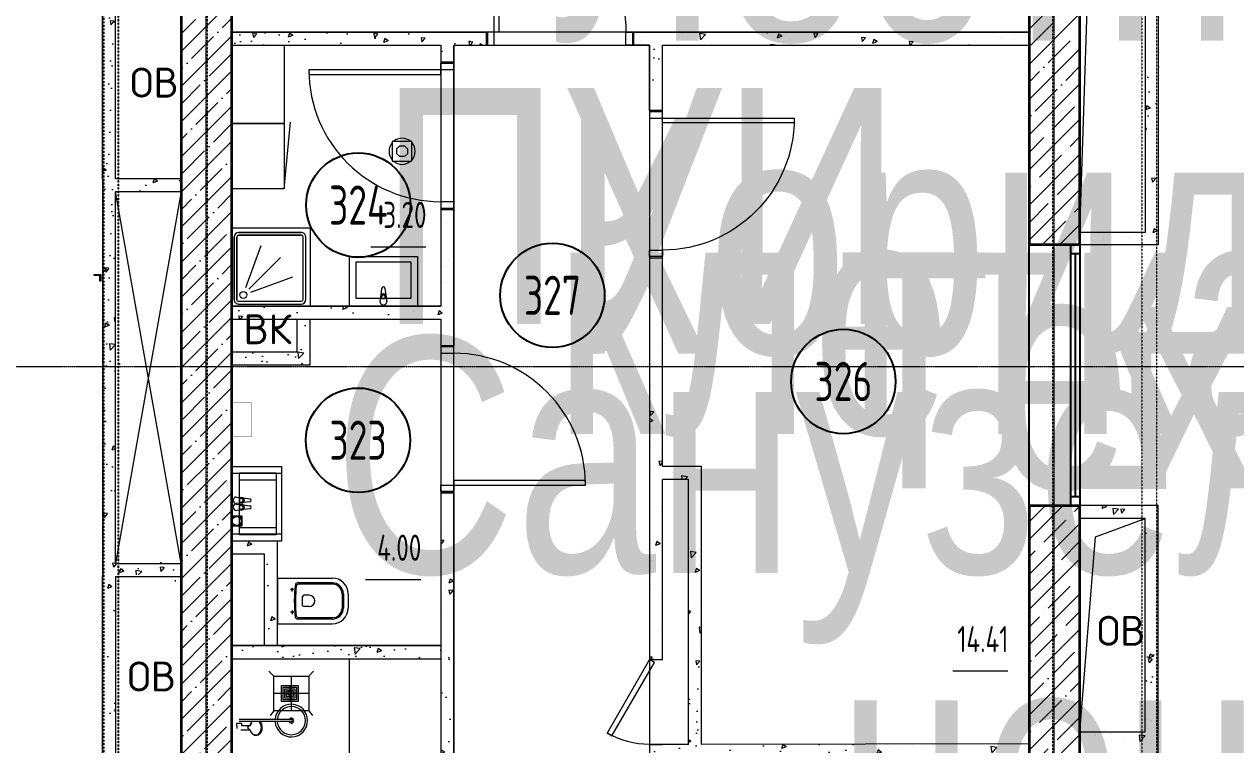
# Model space of a CAD drawing. Header units: millimetres. Extents: x 0 to 168960, y -92093 to 443706.
# Drawn here: x 34549 to 43835, y 343356 to 348876 of the extents above; entities that cross this region are included whole.
import ezdxf
from ezdxf.enums import TextEntityAlignment as Align

# ---------------------------------------------------------------- set-up
doc = ezdxf.new("R2018")
doc.units = ezdxf.units.MM
for name, pattern in [('HIDDEN', [0.375, 0.25, -0.125]), ('короткая штриховая', [282.222222, 141.111111, -141.111111]), ('осевая', [50.8, 31.75, -6.35, 6.35, -6.35])]:
    doc.linetypes.add(name, pattern=pattern)
for name, color, linetype, lineweight in [('_0', 7, 'Continuous', 15), ('АР_Двери', 250, 'Continuous', 9), ('АР_Названия помещений', 124, 'Continuous', 5), ('АР_Номер помещения', 1, 'Continuous', 25), ('АР_Помещения_площадь', 19, 'Continuous', 9), ('Балки.1', 7, 'Continuous', 9), ('Основная ГКЛ', 250, 'Continuous', 9), ('Сантехнические приборы', 7, 'Continuous', 9)]:
    doc.layers.add(name, color=color, linetype=linetype, lineweight=lineweight)
for name, color, linetype in [('АР_Сущ.Несущая стена', 7, 'Continuous'), ('ТХ_дозаторы', 7, 'Continuous'), ('ТХ_обор_бытовое', 14, 'Continuous')]:
    doc.layers.add(name, color=color, linetype=linetype)
doc.styles.add('ISOCPEUR', font='isocpeur.ttf', dxfattribs={"height": 175})
doc.styles.add('PDF ISOCPEUR', font='isocpeur.ttf')
doc.styles.get("Standard").update_dxf_attribs({"font": 'arial.ttf'})
pattern_1 = [(45, (0, 65599.53), (-134.70384, 134.70384), []), (45, (134.7, 65599.53), (-134.70384, 134.70384), [238.125, -47.625, 0, -47.625])]
pattern_2 = [(230, (0, 131004.08), (-364.36934, 31.87817), [38.1, -419.1]), (175, (0, 131004.08), (70.48684, -382.1137), [30.48, -335.28117]), (280.45144, (-30.36, 131006.74), (-293.8825, -350.2355), [32.38, -356.1805]), (226.1842, (-1e-14, 130902.5), (-542.1581, 84.0847), [57.15, -628.65]), (276.63556, (-45.2, 130909.5), (-474.8083, -494.8522), [48.57, -534.2712]), (171.18415, (-1e-14, 130902.5), (-474.8083, -494.8522), [45.72, -502.9195]), (201, (-50.8, 130927.88), (-303.2288, 204.5304), [38.1, -419.1]), (146, (-50.8, 130927.88), (-123.60406, -368.37593), [30.48, -335.28]), (251.45144, (-76.07, 130944.92), (-426.83284, -163.84554), [32.38, -356.1799]), (217.5, (0, 131004.08), (-6.17721, -169.11008), [0, -331.216, 0, -340.36, 0, -336.55]), (187.5, (0, 131004.08), (-133.63933, -200.36115), [0, -194.056, 0, -323.596, 0, -128.27]), (147.5, (113.28, 131004.08), (-271.18119, 11.45749), [0, -127, 0, -396.24, 0, -525.78]), (137.5, (164.08, 131004.08), (-296.25836, -50.85298), [0, -165.1, 0, -263.144, 0, -373.38])]
pattern_3 = [(230, (-108312.07, 363338.7), (-364.36934, 31.8782), [38.1, -419.1]), (175, (-108312.07, 363338.7), (70.4868, -382.1137), [30.48, -335.2812]), (280.45144, (-108342.43, 363341.36), (-293.8825, -350.2355), [32.38, -356.1805]), (226.1842, (-108312.07, 363237.1), (-542.1581, 84.0847), [57.15, -628.65]), (276.63556, (-108357.25, 363244.1), (-474.8083, -494.8522), [48.57, -534.2712]), (171.18415, (-108312.07, 363237.1), (-474.8083, -494.8522), [45.72, -502.9195]), (201, (-108362.87, 363262.5), (-303.2288, 204.5304), [38.1, -419.1]), (146, (-108362.87, 363262.5), (-123.6041, -368.3759), [30.48, -335.28]), (251.45144, (-108388.14, 363279.55), (-426.8328, -163.8455), [32.38, -356.1799]), (217.5, (-108312.07, 363338.7), (-6.17721, -169.11008), [0, -331.216, 0, -340.36, 0, -336.55]), (187.5, (-108312.07, 363338.7), (-133.63933, -200.36115), [0, -194.056, 0, -323.596, 0, -128.27]), (147.5, (-108198.78, 363338.7), (-271.18119, 11.45749), [0, -127, 0, -396.24, 0, -525.78]), (137.5, (-108147.98, 363338.7), (-296.25836, -50.853), [0, -165.1, 0, -263.144, 0, -373.38])]

# ---------------------------------------------------------------- blocks, each defined once
blk = doc.blocks.new('3 ЭТАЖ')
at = {"layer": 'АР_Сущ.Несущая стена', "lineweight": 13, "ltscale": 10000}
h = blk.add_hatch(dxfattribs=at)
h.set_pattern_fill('ANSI35', color=8, scale=30)
h.paths.add_polyline_path([(150758.3, -16150.7), (150953.3, -16150.7), (150953.3, -11350.7), (152147.2, -11350.9), (152147.2, -10790.6), (150758.3, -10790.7)])
h.paths.add_polyline_path([(150563.3, -16150.7), (150758.3, -16150.7), (150758.3, -10790.7), (150061.5, -10790.7), (150061.5, -11350.7), (150480.1, -11350.7), (150563.3, -11350.7)])
h = blk.add_hatch(dxfattribs=at)
h.set_pattern_fill('ANSI35', color=8, scale=30)
h.set_pattern_definition(pattern_1)
h.paths.add_polyline_path([(144258.3, -22980.3), (142861.5, -22980.3), (142861.5, -23345.7), (143903.3, -23345.7), (143903.3, -23836.6), (143973.3, -23836.6), (144258.3, -23836.6)])
h.paths.add_polyline_path([(144258.3, -14350), (144063.3, -14350), (144063.3, -22785.7), (142861.5, -22785.7), (142861.5, -22980.3), (144258.3, -22980.3)])
h.paths.add_polyline_path([(144453.3, -22980.3), (144258.3, -22980.3), (144258.3, -23836.6), (144453.3, -23836.6)])
h.paths.add_polyline_path([(144453.3, -14350), (144258.3, -14350), (144258.3, -22980.3), (144453.3, -22980.3)])
h = blk.add_hatch(dxfattribs=at)
h.set_pattern_fill('ANSI35', color=8, scale=30)
h.set_pattern_definition(pattern_1)
h.paths.add_polyline_path([(150563.3, -23836.6), (150758.3, -23836.6), (150758.3, -22980.3), (150563.3, -22980.3)])
h.paths.add_polyline_path([(150758.3, -22980.3), (150758.3, -23836.6), (151113.3, -23836.6), (151113.3, -23345.7), (152147.2, -23345.7), (152147.2, -23275.7), (152147.2, -22980.3)])
h.paths.add_polyline_path([(152147.2, -22980.3), (152147.2, -22785.7), (150953.3, -22785.7), (150953.3, -18151.5), (150758.3, -18151.5), (150758.3, -22980.3)])
h.paths.add_polyline_path([(150758.3, -18151.5), (150563.3, -18151.5), (150563.3, -22980.3), (150758.3, -22980.3)])
at = {"layer": 'АР_Сущ.Несущая стена', "color": 8, "linetype": 'Continuous', "lineweight": 35}
for p, q in [((144063.3, -14350.7), (144063.3, -22785.7)), ((144453.3, -23836.6), (144453.3, -14350.7))]:
    blk.add_line(p, q, dxfattribs=at)
at = {"layer": 'АР_Сущ.Несущая стена', "color": 8, "linetype": 'Continuous', "lineweight": 35, "flags": 128}
for points in [[(150563.3, -12946.7), (150563.3, -16150.7), (150953.3, -16150.7), (150953.3, -11350.7), (152147.2, -11350.9), (152147.2, -10790.6), (150061.5, -10790.7), (150061.5, -11350.7), (150563.3, -11350.7)], [(152147.2, -22785.7), (150953.3, -22785.7), (150953.3, -18151.5), (150563.3, -18151.5), (150563.3, -23836.6), (151113.3, -23836.6), (151113.3, -23345.7), (152147.2, -23345.7), (152147.2, -22785.7)]]:
    blk.add_lwpolyline(points, dxfattribs=at)
at = {"layer": 'АР_Сущ.Несущая стена', "color": 8, "linetype": 'короткая штриховая', "ltscale": 0.01}
blk.add_lwpolyline([(143526.5, -11168.2), (143469, -11168.2), (143469, -22968.2), (143584, -22968.2), (143584, -11168.2), (143469, -11168.2)], dxfattribs=at)
at = {"layer": 'АР_Сущ.Несущая стена', "color": 8, "ltscale": 0.1}
for points in [[(150563.3, -18151.5), (150563.3, -16150.7), (150953.3, -16150.7), (150953.3, -18151.5)], [(150883.3, -18151.5), (150883.3, -16150.7), (150953.3, -16150.7), (150953.3, -18151.5)], [(150883.3, -16220.7), (150883.3, -16150.7), (150953.3, -16150.7), (150953.3, -16220.7)], [(150883.3, -18151.5), (150883.3, -18081.5), (150953.3, -18081.5), (150953.3, -18151.5)]]:
    blk.add_lwpolyline(points, close=True, dxfattribs=at)
blk.add_lwpolyline([(150918.3, -18081.5), (150918.3, -16220.7)], dxfattribs=at)
at = {"layer": 'Балки.1', "color": 8, "linetype": 'короткая штриховая', "ltscale": 0.01}
for points in [[(144266.5, -22968.2), (144266.5, -11168.2)], [(153724.9, -22968.2), (150744.9, -22968.2), (150744.9, -11168.2), (153724.9, -11168.2)], [(151484.9, -11168.2), (151427.4, -11168.2), (151427.4, -22968.2), (151542.4, -22968.2), (151542.4, -11168.2), (151427.4, -11168.2)]]:
    blk.add_lwpolyline(points, dxfattribs=at)
blk = doc.blocks.new('*U441')
at = {"layer": 'АР_Двери', "color": 8}
for points in [[(50, 0), (0, 0), (0, 100), (50, 100)], [(1060, 0), (1110, 0), (1110, 100), (1060, 100)], [(50, -1010), (85, -1010), (85, 0), (50, 0)]]:
    blk.add_lwpolyline(points, close=True, dxfattribs=at)
blk.add_arc((50, 0), 1010, 270, 0, dxfattribs=at)
at = {"layer": 'Основная ГКЛ', "color": 8, "linetype": 'HIDDEN', "ltscale": 5}
for p, q in [((-10, 0), (-10, 100)), ((1120, 100), (1120, 0))]:
    blk.add_line(p, q, dxfattribs=at)
blk = doc.blocks.new('*U442')
at = {"layer": 'АР_Двери', "color": 8}
for points in [[(50, 0), (0, 0), (0, 100), (50, 100)], [(1060, 0), (1110, 0), (1110, 100), (1060, 100)], [(50, -1010), (85, -1010), (85, 0), (50, 0)]]:
    blk.add_lwpolyline(points, close=True, dxfattribs=at)
blk.add_arc((50, 0), 1010, 270, 0, dxfattribs=at)
at = {"layer": 'Основная ГКЛ', "color": 8, "linetype": 'HIDDEN', "ltscale": 5}
for p, q in [((-10, 0), (-10, 100)), ((1120, 100), (1120, 0))]:
    blk.add_line(p, q, dxfattribs=at)
blk = doc.blocks.new('*U443')
at = {"layer": 'АР_Двери', "color": 8}
for points in [[(50, 0), (0, 0), (0, 100), (50, 100)], [(1059.9, 0), (1109.9, 0), (1109.9, 100), (1059.9, 100)], [(50, -1009.9), (85, -1009.9), (85, 0), (50, 0)]]:
    blk.add_lwpolyline(points, close=True, dxfattribs=at)
blk.add_arc((50, 0), 1009.9, 270, 0, dxfattribs=at)
at = {"layer": 'Основная ГКЛ', "color": 8, "linetype": 'HIDDEN', "ltscale": 5}
for p, q in [((-10, 0), (-10, 100)), ((1119.9, 100), (1119.9, 0))]:
    blk.add_line(p, q, dxfattribs=at)
blk = doc.blocks.new('Из_буфера27431')
at = {"color": 8, "linetype": 'Continuous', "lineweight": 5}
for p, q in [((-138.5, 11.1), (-85.6, 17.7)), ((-138.5, 11.1), (-85.6, 17.7)), ((-76.1, 21), (-34.1, 25)), ((-76.1, 21), (-34.1, 25)), ((-59, 13.6), (-73.9, 13.6)), ((-59, 13.6), (-73.9, 13.6)), ((-59, -13.6), (-59, 13.6)), ((-59, -13.6), (-59, 13.6)), ((-85.6, -17.7), (-138.5, -11.1)), ((-85.6, -17.7), (-138.5, -11.1)), ((-34.1, -25), (-76.1, -21)), ((-34.1, -25), (-76.1, -21)), ((-73.9, -13.6), (-59, -13.6)), ((-73.9, -13.6), (-59, -13.6))]:
    blk.add_line(p, q, dxfattribs=at)
for points in [[(0, -260), (-380, -260), (-380, 260), (0, 260)], [(-59, -210), (-339.1, -210), (-339.1, 210), (-59, 210)], [(-59, -210), (-339.1, -210), (-339.1, 210), (-59, 210)]]:
    blk.add_lwpolyline(points, close=True, dxfattribs=at)
for centre, radius, start, end in [((-137.1, 0), 11.2, 97.13892, 262.86108), ((-137.1, 0), 11.2, 97.13892, 262.86108), ((-74.2, 0), 21.1, 122.77103, 237.22897), ((-74.2, 0), 21.1, 122.77103, 237.22897), ((-73.9, 0), 13.6, 90, 270), ((-73.9, 0), 13.6, 90, 270), ((-74.2, 0), 21.1, 95.16961, 122.77103), ((-74.2, 0), 21.1, 95.16961, 122.77103), ((-34.1, 0), 25, 270, 90), ((-34.1, 0), 25, 270, 90), ((-74.2, 0), 21.1, 237.22897, 264.83039), ((-74.2, 0), 21.1, 237.22897, 264.83039)]:
    blk.add_arc(centre, radius, start, end, dxfattribs=at)
blk = doc.blocks.new('A$C6C2A5056')
at = {"color": 8}
for p, q in [((531.4, 682.9), (51.4, 682.9)), ((51.4, 682.9), (531.4, 682.9)), ((531.4, 662.3), (51.4, 662.3)), ((51.4, 662.3), (531.4, 662.3)), ((17.1, 648.6), (17.1, 168.6)), ((37.7, 648.6), (37.7, 168.6)), ((130.1, 569.9), (372.5, 327.5)), ((144.2, 592.2), (466.4, 475)), ((545.1, 168.6), (545.1, 648.6)), ((545.1, 648.6), (545.1, 168.6)), ((565.7, 168.6), (565.7, 648.6)), ((565.7, 648.6), (565.7, 168.6)), ((107.8, 555.8), (225, 233.6)), ((51.4, 154.9), (531.4, 154.9)), ((51.4, 134.3), (531.4, 134.3))]:
    blk.add_line(p, q, dxfattribs=at)
blk.add_lwpolyline([(0, 700), (600, 700), (600, 100), (0, 100), (0, 700)], dxfattribs=at)
blk.add_circle((86.9, 613.1), 26.7, dxfattribs=at)
for centre, radius, start, end in [((51.4, 648.6), 34.3, 90, 180), ((51.4, 648.6), 13.7, 90, 180), ((531.4, 648.6), 34.3, 0, 90), ((531.4, 648.6), 13.7, 0, 90), ((51.4, 168.6), 34.3, 180, 270), ((51.4, 168.6), 13.7, 180, 270), ((531.4, 168.6), 13.7, 270, 0), ((531.4, 168.6), 34.3, 270, 0)]:
    blk.add_arc(centre, radius, start, end, dxfattribs=at)
blk = doc.blocks.new('СНП_Трап с  вертикальным выпуском_ с горизонтальным выпуском_HL - DN50-V261-Этаж 01_Пищеблок')
at = {"layer": 'Сантехнические приборы', "color": 8}
for p, q in [((-75, 75), (-75, -75)), ((75, 75), (-75, 75)), ((75, -75), (75, 75)), ((-75, -75), (75, -75))]:
    blk.add_line(p, q, dxfattribs=at)
blk.add_lwpolyline([(-41, 18.4), (-18.4, 41), (18.4, 41), (41, 18.4), (41, -18.4), (18.4, -41), (-18.4, -41), (-41, -18.4), (-41, 18.4)], dxfattribs=at)
for start, end in [(90, 130), (50, 90), (139.60522, 220.39478), (319.60522, 40.39478), (230, 270), (270, 310)]:
    blk.add_arc((0, 0), 100, start, end, dxfattribs=at)
blk = doc.blocks.new('*U368')
at = {"color": 8}
for p, q in [((-650, 0), (-650, 100)), ((0, 0), (0, 100))]:
    blk.add_line(p, q, dxfattribs=at)
blk.add_lwpolyline([(0, 0), (-562.9, -325), (-584.8, -287.1), (-21.9, 37.9)], close=True, dxfattribs=at)
blk.add_arc((0, 0), 650, 180, 210, dxfattribs=at)
blk = doc.blocks.new('*U355')
at = {"color": 8, "style": 'ISOCPEUR', "width": 0.7, "flags": 1}
blk.add_attdef('КАТЕГОРИЯ', (-499.2, -2092.2), '', height=250, dxfattribs=at)
at = {"layer": 'АР_Номер помещения', "color": 8, "style": 'ISOCPEUR', "width": 0.7}
blk.add_attdef('НОМЕР_ПОМЕЩЕНИЯ', text='', height=300, dxfattribs=at).set_placement((-21560.5, 1965.3), align=Align.MIDDLE_CENTER)
at = {"layer": 'АР_Помещения_площадь', "color": 8, "lineweight": 30, "width": 0.7, "flags": 104}
blk.add_attdef('ИМЯ_ПОМЕЩЕНИЯ', text='', height=100, dxfattribs=at).set_placement((157.6, 1217.1), align=Align.MIDDLE_CENTER)
at = {"layer": 'АР_Помещения_площадь', "color": 8, "style": 'ISOCPEUR', "width": 0.7}
blk.add_attdef('ПЛОЩАДЬ_ПОМЕЩЕНИЯ', text='', height=200, dxfattribs=at).set_placement((-17725.6, 541.8), align=Align.MIDDLE_RIGHT)
blk = doc.blocks.new('*U351')
at = {"layer": 'АР_Номер помещения', "color": 8}
blk.add_circle((-21168.3, 2109.4), 400, dxfattribs=at)
at = {"layer": 'АР_Помещения_площадь', "color": 8}
blk.add_line((-20650.5, 1788.1), (-21072.8, 1788.1), dxfattribs=at)
at = {"color": 8, "style": 'ISOCPEUR', "width": 0.7, "flags": 1}
blk.add_attdef('КАТЕГОРИЯ', (-499.2, -2092.2), '', height=250, dxfattribs=at)
at = {"layer": 'АР_Номер помещения', "color": 8, "style": 'ISOCPEUR', "width": 0.7}
blk.add_attdef('НОМЕР_ПОМЕЩЕНИЯ', text='', height=300, dxfattribs=at).set_placement((-21168.3, 2109.4), align=Align.MIDDLE_CENTER)
at = {"layer": 'АР_Помещения_площадь', "color": 8, "style": 'ISOCPEUR', "width": 0.7}
blk.add_attdef('ПЛОЩАДЬ_ПОМЕЩЕНИЯ', text='', height=200, dxfattribs=at).set_placement((-20645.6, 2034.6), align=Align.MIDDLE_RIGHT)
at = {"layer": 'АР_Помещения_площадь', "color": 8, "lineweight": 30, "width": 0.7, "flags": 104}
blk.add_attdef('ИМЯ_ПОМЕЩЕНИЯ', text='', height=100, dxfattribs=at).set_placement((157.6, 1217.1), align=Align.MIDDLE_CENTER)
blk = doc.blocks.new('*U352')
at = {"layer": 'АР_Номер помещения', "color": 8}
blk.add_circle((-21170.5, 2028.1), 400, dxfattribs=at)
at = {"layer": 'АР_Помещения_площадь', "color": 8}
blk.add_line((-20690.5, 958.1), (-21112.8, 958.1), dxfattribs=at)
at = {"color": 8, "style": 'ISOCPEUR', "width": 0.7, "flags": 1}
blk.add_attdef('КАТЕГОРИЯ', (-499.2, -2092.2), '', height=250, dxfattribs=at)
at = {"layer": 'АР_Номер помещения', "color": 8, "style": 'ISOCPEUR', "width": 0.7}
blk.add_attdef('НОМЕР_ПОМЕЩЕНИЯ', text='', height=300, dxfattribs=at).set_placement((-21170.5, 2028.1), align=Align.MIDDLE_CENTER)
at = {"layer": 'АР_Помещения_площадь', "color": 8, "style": 'ISOCPEUR', "width": 0.7}
blk.add_attdef('ПЛОЩАДЬ_ПОМЕЩЕНИЯ', text='', height=200, dxfattribs=at).set_placement((-20685.6, 1204.6), align=Align.MIDDLE_RIGHT)
at = {"layer": 'АР_Помещения_площадь', "color": 8, "lineweight": 30, "width": 0.7, "flags": 104}
blk.add_attdef('ИМЯ_ПОМЕЩЕНИЯ', text='', height=100, dxfattribs=at).set_placement((157.6, 1217.1), align=Align.MIDDLE_CENTER)
blk = doc.blocks.new('*U357')
at = {"layer": 'АР_Номер помещения', "color": 8}
blk.add_circle((-21380.5, 1418.1), 400, dxfattribs=at)
at = {"layer": 'АР_Помещения_площадь', "color": 8}
blk.add_line((-20720.5, -4871.9), (-21142.8, -4871.9), dxfattribs=at)
at = {"color": 8, "style": 'ISOCPEUR', "width": 0.7, "flags": 1}
blk.add_attdef('КАТЕГОРИЯ', (-499.2, -2092.2), '', height=250, dxfattribs=at)
at = {"layer": 'АР_Номер помещения', "color": 8, "style": 'ISOCPEUR', "width": 0.7}
blk.add_attdef('НОМЕР_ПОМЕЩЕНИЯ', text='', height=300, dxfattribs=at).set_placement((-21380.5, 1418.1), align=Align.MIDDLE_CENTER)
at = {"layer": 'АР_Помещения_площадь', "color": 8, "lineweight": 30, "width": 0.7, "flags": 104}
blk.add_attdef('ИМЯ_ПОМЕЩЕНИЯ', text='', height=100, dxfattribs=at).set_placement((157.6, 1217.1), align=Align.MIDDLE_CENTER)
at = {"layer": 'АР_Помещения_площадь', "color": 8, "style": 'ISOCPEUR', "width": 0.7}
blk.add_attdef('ПЛОЩАДЬ_ПОМЕЩЕНИЯ', text='', height=200, dxfattribs=at).set_placement((-20715.6, -4625.4), align=Align.MIDDLE_RIGHT)
blk = doc.blocks.new('*U347')
at = {"layer": 'АР_Номер помещения', "color": 8}
blk.add_circle((-20750.5, 318.1), 400, dxfattribs=at)
at = {"layer": 'АР_Помещения_площадь', "color": 8}
blk.add_line((-19490.5, -1901.9), (-19912.8, -1901.9), dxfattribs=at)
at = {"color": 8, "style": 'ISOCPEUR', "width": 0.7, "flags": 1}
blk.add_attdef('КАТЕГОРИЯ', (-499.2, -2092.2), '', height=250, dxfattribs=at)
at = {"layer": 'АР_Номер помещения', "color": 8, "style": 'ISOCPEUR', "width": 0.7}
blk.add_attdef('НОМЕР_ПОМЕЩЕНИЯ', text='', height=300, dxfattribs=at).set_placement((-20750.5, 318.1), align=Align.MIDDLE_CENTER)
at = {"layer": 'АР_Помещения_площадь', "color": 8, "lineweight": 30, "width": 0.7, "flags": 104}
blk.add_attdef('ИМЯ_ПОМЕЩЕНИЯ', text='', height=100, dxfattribs=at).set_placement((157.6, 1217.1), align=Align.MIDDLE_CENTER)
at = {"layer": 'АР_Помещения_площадь', "color": 8, "style": 'ISOCPEUR', "width": 0.7}
blk.add_attdef('ПЛОЩАДЬ_ПОМЕЩЕНИЯ', text='', height=200, dxfattribs=at).set_placement((-19485.6, -1655.4), align=Align.MIDDLE_RIGHT)
blk = doc.blocks.new('*U447')
at = {"layer": 'АР_Двери', "color": 8}
for points in [[(-50, 1009.9), (-85, 1009.9), (-85, 0), (-50, 0)], [(-1059.9, 0), (-1109.9, 0), (-1109.9, -100), (-1059.9, -100)], [(-50, 0), (0, 0), (0, -100), (-50, -100)]]:
    blk.add_lwpolyline(points, close=True, dxfattribs=at)
blk.add_arc((-50, 0), 1009.9, 90, 180, dxfattribs=at)
at = {"layer": 'Основная ГКЛ', "color": 8, "linetype": 'HIDDEN', "ltscale": 5}
for p, q in [((-1119.9, -100), (-1119.9, 0)), ((10, 0), (10, -100))]:
    blk.add_line(p, q, dxfattribs=at)
blk = doc.blocks.new('унитаз поликлиники')
at = {"color": 8}
for p, q in [((0, 175), (0, -175)), ((0, 175), (420, 175)), ((112.4, 73.1), (112.4, 100.2)), ((420, 138.7), (149.6, 138.7)), ((420, 129), (156.8, 128.7)), ((125.6, 86.7), (99.5, 86.7)), ((191.9, -33.7), (191.9, 33.7)), ((242.4, 43.7), (201.9, 43.7)), ((494, 57.1), (494, -57.1)), ((504, 55), (504, -55)), ((540, 55), (540, -55)), ((125.5, -86.5), (99.4, -86.5)), ((112.3, -73), (112.3, -100.1)), ((242.4, -43.7), (201.9, -43.7)), ((0, -175), (420, -175)), ((420, -139), (147.9, -138.7)), ((420, -129), (155.2, -128.7))]:
    blk.add_line(p, q, dxfattribs=at)
for centre, radius, start, end in [((420, 55), 120, 0, 90), ((420.5, 55.2), 83.5, 359.86187, 90.33349), ((420, 55), 74, 0, 90), ((242.4, 0), 43.7, 270, 90), ((420, -55), 120, 270, 0), ((420, -55), 84, 270, 0), ((420, -55), 74, 270, 358.40182)]:
    blk.add_arc(centre, radius, start, end, dxfattribs=at)
at = {"color": 8, "extrusion": (0, 0, -1)}
for centre, major_axis, ratio, start_param, end_param in [((1158.1, 0), (-731, -726.4), 0.993775, 0.659849, 0.910919), ((984.1, 0), (-23.4, -941.4), 0.89728, 1.422258, 1.677847), ((149.5, 127.3), (-5.6, -10.5), 0.821373, 1.269211, 2.570669), ((154.4, 119.8), (-5.61, -7.72), 0.798093, 1.232924, 2.686723), ((112.4, 86.8), (3.55, 3.55), 1, 5.504025, 11.78721), ((201.9, -33.5), (4.12, -9.49), 0.964797, 0.42926, 1.943413), ((147.9, -127.5), (5.4, -10.4), 0.836443, 0.56114, 1.877577), ((155.2, -117.5), (5.3, -10.4), 0.842984, 0.549902, 1.8819)]:
    blk.add_ellipse(centre, major_axis=major_axis, ratio=ratio, start_param=start_param, end_param=end_param, dxfattribs=at)
at = {"color": 8}
for centre, major_axis, ratio, start_param, end_param in [((201.9, 33.5), (4.12, 9.49), 0.964797, 0.42926, 1.943413), ((112.3, -86.6), (3.54, -3.55), 1, 5.504025, 11.78721)]:
    blk.add_ellipse(centre, major_axis=major_axis, ratio=ratio, start_param=start_param, end_param=end_param, dxfattribs=at)
blk = doc.blocks.new('Шкаф для ПУИ 500х400')
at = {"color": 8}
blk.add_line((400, 0), (450, -510), dxfattribs=at)
blk.add_lwpolyline([(400, -500), (400, 0), (0, 0), (0, -500)], close=True, dxfattribs=at)
blk = doc.blocks.new('У240')
at = {"layer": 'ТХ_обор_бытовое', "color": 8, "lineweight": 0, "ltscale": 100, "transparency": 33554687, "const_width": 2}
blk.add_lwpolyline([(259065, 2931.5), (259065, 3191.5), (259215, 3191.5), (259215, 2931.5)], close=True, dxfattribs=at)
blk = doc.blocks.new('A$C500e89c7')
at = {"color": 8, "ltscale": 100}
blk.add_circle((-36.5, 37.3), 35.3, dxfattribs=at)
at = {"layer": 'ТХ_дозаторы', "color": 8, "ltscale": 100}
blk.add_lwpolyline([(-73, 74.7), (0, 74.7), (0, 0), (-73, 0)], close=True, dxfattribs=at)

msp = doc.modelspace()

# ---------------------------------------------------------------- hatches: boundary and pattern name
at = {"layer": '_0', "ltscale": 100}
h = msp.add_hatch(dxfattribs=at)
h.set_pattern_fill('AR-CONC', color=256, scale=2, angle=180)
h.set_pattern_definition([(230, (9244.18, 508564.75), (-364.36934, 31.87817), [38.1, -419.1]), (175, (9244.18, 508564.75), (70.48684, -382.1137), [30.48, -335.2812]), (280.45144, (9213.8, 508567.4), (-293.8825, -350.2355), [32.38, -356.1805]), (226.1842, (9244.2, 508463.15), (-542.1581, 84.0847), [57.15, -628.65]), (276.63556, (9199, 508470.16), (-474.8083, -494.8522), [48.57, -534.2712]), (171.18415, (9244.2, 508463.15), (-474.8083, -494.8522), [45.72, -502.9195]), (201, (9193.38, 508488.55), (-303.2288, 204.5304), [38.1, -419.1]), (146, (9193.38, 508488.55), (-123.60406, -368.3759), [30.48, -335.28]), (251.45144, (9168.1, 508505.6), (-426.83284, -163.84554), [32.38, -356.1799]), (217.5, (9244.18, 508564.75), (-6.17721, -169.11008), [0, -331.216, 0, -340.36, 0, -336.55]), (187.5, (9244.18, 508564.75), (-133.63933, -200.36115), [0, -194.056, 0, -323.596, 0, -128.27]), (147.5, (9357.46, 508564.75), (-271.18119, 11.45749), [0, -127, 0, -396.24, 0, -525.78]), (137.5, (9408.26, 508564.75), (-296.25836, -50.85298), [0, -165.1, 0, -263.144, 0, -373.38])])
h.paths.add_polyline_path([(42641.278, 350587.953), (42641.278, 350467.953), (43141.278, 350467.953), (43141.278, 347280.501), (42641.278, 347280.501), (42641.378, 347187.275), (43242.779, 347187.275), (43242.879, 351987.953), (43141.278, 351987.953), (43141.278, 350587.953)])
at = {"layer": '_0'}
h = msp.add_hatch(dxfattribs=at)
h.set_pattern_fill('AR-CONC', color=256, scale=2, angle=180)
h.set_pattern_definition(pattern_3)
h.paths.add_polyline_path([(35248.752, 349193.615), (35148.694, 349193.615), (35149.678, 347691.084), (35249.621, 347691.084)])
h.paths.add_polyline_path([(35249.678, 344645.541), (35149.678, 344645.541), (35149.678, 343144.82), (35249.678, 343144.82)])
h = msp.add_hatch(dxfattribs=at)
h.set_pattern_fill('AR-CONC', color=256, scale=2, angle=180)
h.set_pattern_definition(pattern_2)
h.paths.add_polyline_path([(37841.278, 348715.224), (38091.278, 348715.224), (38091.278, 348815.224), (36141.278, 348815.224), (36141.278, 348715.224), (37741.278, 348715.224), (37741.278, 348586.644), (37841.278, 348586.644)])
at = {"layer": '_0', "ltscale": 0.1, "transparency": 33554636}
h = msp.add_hatch(dxfattribs=at)
h.set_pattern_fill('AR-CONC', color=256, scale=2, angle=180)
h.set_pattern_definition(pattern_3)
h.paths.add_polyline_path([(36441.278, 348815.224), (36141.278, 348815.224), (36141.278, 348715.224), (36441.278, 348715.224)])
at = {"layer": '_0'}
h = msp.add_hatch(dxfattribs=at)
h.set_pattern_fill('AR-CONC', color=256, scale=2, angle=180)
h.set_pattern_definition(pattern_3)
h.paths.add_polyline_path([(39221.278, 348815.224), (39221.278, 348815.224), (39221.278, 348715.224), (39221.278, 348715.224)])
h.paths.add_polyline_path([(40646.278, 348815.224), (39221.278, 348815.224), (39221.278, 348715.224), (39341.278, 348715.224), (39341.278, 348215.224), (39441.278, 348215.224), (39441.278, 348715.224), (40646.278, 348715.224)])
h.paths.add_polyline_path([(42251.278, 348815.224), (40646.278, 348815.224), (40646.278, 348715.224), (42251.278, 348715.224)])
h = msp.add_hatch(dxfattribs=at)
h.set_pattern_fill('AR-CONC', color=256, scale=2, angle=180)
h.set_pattern_definition([(230, (9688.56, 428938.23), (-364.3693, 31.8782), [38.1, -419.1]), (175, (9688.56, 428938.23), (70.4868, -382.1137), [30.48, -335.2812]), (280.45144, (9658.2, 428940.9), (-293.8825, -350.2355), [32.38, -356.1805]), (226.1842, (9688.56, 428836.63), (-542.158, 84.0847), [57.15, -628.65]), (276.63556, (9643.4, 428843.64), (-474.8083, -494.8522), [48.57, -534.2712]), (171.18415, (9688.56, 428836.63), (-474.8083, -494.8522), [45.72, -502.9195]), (201, (9637.76, 428862.03), (-303.2288, 204.5304), [38.1, -419.1]), (146, (9637.76, 428862.03), (-123.604, -368.376), [30.48, -335.28]), (251.45144, (9612.5, 428879.07), (-426.8328, -163.8455), [32.38, -356.1799]), (217.5, (9688.56, 428938.23), (-6.1772, -169.11008), [0, -331.216, 0, -340.36, 0, -336.55]), (187.5, (9688.56, 428938.23), (-133.63933, -200.36115), [0, -194.056, 0, -323.596, 0, -128.27]), (147.5, (9801.85, 428938.23), (-271.1812, 11.45749), [0, -127, 0, -396.24, 0, -525.78]), (137.5, (9852.65, 428938.23), (-296.25836, -50.853), [0, -165.1, 0, -263.144, 0, -373.38])])
h.paths.add_polyline_path([(35149.678, 344657.148), (35249.678, 344657.148), (35751.278, 344657.148), (35751.278, 344757.148), (35249.678, 344757.148), (35251.278, 345732.963), (35249.678, 347593.717), (35751.278, 347593.717), (35751.278, 347691.084), (35149.678, 347691.084)])
h = msp.add_hatch(dxfattribs=at)
h.set_pattern_fill('AR-CONC', color=256, scale=2, angle=180)
h.set_pattern_definition(pattern_2)
h.paths.add_polyline_path([(37841.278, 347456.437), (37741.278, 347456.437), (37741.278, 346715.224), (36141.278, 346715.224), (36141.278, 346615.224), (36641.278, 346615.224), (36641.278, 346365.224), (36141.278, 346365.224), (36141.278, 346265.224), (36741.278, 346265.224), (36741.278, 346615.224), (37741.278, 346615.224), (37741.278, 346415.224), (37841.278, 346415.224)])
h = msp.add_hatch(dxfattribs=at)
h.set_pattern_fill('AR-CONC', color=256, scale=2, angle=180)
h.set_pattern_definition(pattern_3)
h.paths.add_polyline_path([(39441.262, 347085.224), (39341.295, 347085.224), (39341.278, 346258.434), (39441.245, 346258.434)])
h.paths.add_polyline_path([(42251.278, 343362.953), (40646.278, 343360.386), (40646.278, 343262.953), (42251.278, 343262.953)])
h.paths.add_polyline_path([(39441.245, 343358.458), (39341.278, 343358.458), (39341.278, 342762.953), (39441.278, 342762.953), (39441.278, 343262.953), (40646.278, 343262.953), (40646.278, 343360.386)])
h.paths.add_polyline_path([(39341.278, 344008.438), (39441.245, 344008.438), (39441.245, 346258.434), (39341.278, 346258.434)])
at = {"layer": '_0', "transparency": 33554559}
msp.add_hatch(color=256, dxfattribs=at).paths.add_polyline_path([(35280.747, 346280.647), (35276.513, 346276.413), (35272.28, 346272.179), (35276.513, 346267.946), (35280.747, 346263.712), (35284.98, 346267.946), (35289.214, 346272.179), (35284.98, 346276.413)])
at = {"layer": '_0'}
h = msp.add_hatch(dxfattribs=at)
h.set_pattern_fill('AR-CONC', color=256, scale=2, angle=180)
h.set_pattern_definition(pattern_3)
h.paths.add_polyline_path([(39741.245, 345487.232), (39441.245, 345487.232), (39441.245, 345387.232), (39641.245, 345387.232), (39641.245, 343358.778), (39741.245, 343358.938)])
h = msp.add_hatch(dxfattribs=at)
h.set_pattern_fill('AR-CONC', color=256, scale=2, angle=180)
h.set_pattern_definition(pattern_3)
h.paths.add_polyline_path([(37741.278, 344115.224), (36141.278, 344115.224), (36141.278, 344015.224), (37741.278, 344015.224)])
h.paths.add_polyline_path([(37841.278, 345415.224), (37741.278, 345415.224), (37741.278, 340363.434), (37691.278, 340363.434), (37691.278, 340263.434), (38091.278, 340263.434), (38091.278, 340363.434), (37841.278, 340363.434)])
at = {"layer": '_0', "ltscale": 100}
h = msp.add_hatch(dxfattribs=at)
h.set_pattern_fill('AR-CONC', color=256, scale=2, angle=180)
h.set_pattern_definition([(230, (9245.96, 428938.23), (-364.3693, 31.8782), [38.1, -419.1]), (175, (9245.96, 428938.23), (70.4868, -382.1137), [30.48, -335.2812]), (280.45144, (9215.6, 428940.9), (-293.8825, -350.2355), [32.38, -356.1805]), (226.1842, (9245.96, 428836.63), (-542.158, 84.0847), [57.15, -628.65]), (276.63556, (9200.8, 428843.64), (-474.8083, -494.8522), [48.57, -534.2712]), (171.18415, (9245.96, 428836.63), (-474.8083, -494.8522), [45.72, -502.9195]), (201, (9195.16, 428862.03), (-303.2288, 204.5304), [38.1, -419.1]), (146, (9195.16, 428862.03), (-123.604, -368.376), [30.48, -335.28]), (251.45144, (9169.9, 428879.07), (-426.8328, -163.8455), [32.38, -356.1799]), (217.5, (9245.96, 428938.23), (-6.1772, -169.11008), [0, -331.216, 0, -340.36, 0, -336.55]), (187.5, (9245.96, 428938.23), (-133.63933, -200.36115), [0, -194.056, 0, -323.596, 0, -128.27]), (147.5, (9359.24, 428938.23), (-271.1812, 11.45749), [0, -127, 0, -396.24, 0, -525.78]), (137.5, (9410.04, 428938.23), (-296.25836, -50.853), [0, -165.1, 0, -263.144, 0, -373.38])])
h.paths.add_polyline_path([(42641.278, 345187.99), (42641.278, 345087.99), (43141.278, 345087.99), (43141.278, 343452.99), (42641.278, 343452.99), (42641.278, 343352.99), (43141.278, 343352.99), (43141.278, 341652.99), (43241.278, 341652.99), (43241.278, 345187.99)])
at = {"layer": '_0'}
h = msp.add_hatch(dxfattribs=at)
h.set_pattern_fill('AR-CONC', color=256, scale=2, angle=180)
h.set_pattern_definition([(230, (-236923.7, 363948.43), (-364.36934, 31.87817), [38.1, -419.1]), (175, (-236923.7, 363948.43), (70.48684, -382.1137), [30.48, -335.28117]), (280.45144, (-236954.08, 363951.1), (-293.8825, -350.2355), [32.38, -356.1805]), (226.1842, (-236923.7, 363846.83), (-542.1581, 84.08466), [57.15, -628.65]), (276.63556, (-236968.9, 363853.84), (-474.8083, -494.8522), [48.57, -534.2712]), (171.18415, (-236923.7, 363846.83), (-474.8083, -494.8522), [45.7199, -502.9195]), (201, (-236974.5, 363872.23), (-303.22878, 204.5304), [38.1, -419.1]), (146, (-236974.5, 363872.23), (-123.60406, -368.37593), [30.48, -335.28]), (251.45144, (-236999.8, 363889.28), (-426.83284, -163.84554), [32.38, -356.1799]), (217.5, (-236923.71, 363948.43), (-6.177207, -169.11008), [0, -331.216, 0, -340.36, 0, -336.55]), (187.5, (-236923.71, 363948.43), (-133.63933, -200.36115), [0, -194.056, 0, -323.596, 0, -128.27]), (147.5, (-236810.43, 363948.43), (-271.18119, 11.45749), [0, -127, 0, -396.24, 0, -525.78]), (137.5, (-236759.63, 363948.43), (-296.25836, -50.85298), [0, -165.1, 0, -263.144, 0, -373.38])])
h.paths.add_polyline_path([(36491.278, 344915.224), (36141.278, 344915.224), (36141.278, 344815.224), (36391.278, 344815.224), (36391.278, 344115.224), (36491.278, 344115.224)])

# ---------------------------------------------------------------- linework, layer by layer
at = {"layer": '_0', "linetype": 'осевая', "ltscale": 0.3}
for p, q in [((35943.707, 333153.426), (35943.707, 353653.426)), ((42443.707, 333153.426), (42443.707, 353653.426)), ((1843.707, 346253.426), (70093.707, 346253.426))]:
    msp.add_line(p, q, dxfattribs=at)
at = {"layer": '_0'}
for p, q in [((35249.678, 344745.541), (35249.678, 347593.717)), ((35249.678, 347593.717), (35751.278, 347593.717)), ((35249.678, 344745.541), (35751.278, 344745.541)), ((35708.673, 344605.541), (35708.673, 344617.541))]:
    msp.add_line(p, q, dxfattribs=at)
at = {"layer": '_0', "ltscale": 0.1}
for p, q in [((36641.278, 346365.224), (36641.278, 346615.224)), ((36741.278, 346265.224), (36741.278, 346615.224)), ((36141.278, 346365.224), (36641.278, 346365.224)), ((36141.278, 346265.224), (36741.278, 346265.224))]:
    msp.add_line(p, q, dxfattribs=at)
at = {"layer": '_0'}
for points in [[(42251.278, 348815.224), (36141.278, 348815.224), (36141.278, 351987.97), (42251.278, 351987.97)], [(37741.278, 346715.224), (36141.278, 346715.224), (36141.278, 348715.224), (37741.278, 348715.224)], [(39341.278, 340363.434), (37841.278, 340363.434), (37841.278, 348715.224), (39341.278, 348715.224)], [(42251, 343362.953), (39741.245, 343358.938), (39741.245, 345487.232), (39441.245, 345487.232), (39441.278, 348715.224), (42251.278, 348715.224)], [(35086.678, 346958.025), (35137.481, 346958.025), (35137.481, 346907.221), (35129.014, 346907.221), (35129.014, 346949.557), (35086.678, 346949.557)], [(37741.278, 344115.224), (36141.278, 344115.224), (36141.278, 346615.224), (37741.278, 346615.224)], [(37741.278, 340363.434), (36141.278, 340363.434), (36141.278, 344015.224), (37741.278, 344015.224)], [(36649.282, 343686.773), (36522.281, 343686.773), (36522.281, 343809.541), (36649.282, 343809.541)], [(36636.582, 343699.473), (36534.981, 343699.473), (36534.981, 343796.841), (36636.582, 343796.841)], [(36623.881, 343712.173), (36547.681, 343712.173), (36547.681, 343784.141), (36623.881, 343784.141)], [(36611.181, 343724.873), (36560.381, 343724.873), (36560.381, 343771.44), (36611.181, 343771.44)], [(36598.481, 343737.574), (36573.081, 343737.574), (36573.081, 343762.974), (36598.481, 343762.974)]]:
    msp.add_lwpolyline(points, close=True, dxfattribs=at)
for points in [[(42641.278, 347187.275), (43242.879, 347187.275), (43242.879, 351994.303), (43141.278, 351987.953), (43141.278, 350586.241)], [(43141.278, 350486.241), (43141.278, 347280.501), (42641.278, 347280.501)], [(42641.278, 347280.501), (42742.879, 350387.2), (43141.278, 350486.241)], [(36541.278, 348715.224), (36541.278, 348115.224), (36141.278, 348115.224)], [(35149.678, 347691.084), (35149.678, 344645.541)], [(35751.278, 347691.084), (35249.621, 347691.084)], [(35751.278, 344745.541), (35249.678, 347593.717)], [(35751.278, 347593.717), (35249.678, 344745.541)], [(42641.278, 343452.99), (42760.261, 344949.587), (43141.278, 345087.99)], [(35249.678, 344645.541), (35751.278, 344645.541)], [(36424.914, 343919.608), (36463.014, 343881.508)], [(36729.715, 343614.806), (36463.014, 343614.806), (36463.014, 343881.508), (36729.715, 343881.508)], [(36594.248, 343881.508), (36594.248, 343614.806)], [(36767.816, 343919.608), (36729.715, 343881.508), (36729.715, 343614.806), (36759.349, 343580.939)], [(36585.781, 343809.541), (36585.781, 343686.773)], [(36463.014, 343750.274), (36729.715, 343750.274)], [(36463.014, 343614.806), (36433.38, 343580.939)], [(36293.679, 343534.372), (36285.213, 343513.205), (36280.979, 343504.739), (36276.746, 343500.505), (36217.479, 343500.505), (36217.479, 343517.439), (36175.145, 343517.439), (36179.379, 343479.339)], [(36196.312, 343551.306), (36598.481, 343551.306)], [(36598.481, 343534.372), (36196.312, 343534.372)], [(36209.012, 343470.872), (36276.746, 343470.872), (36280.979, 343466.639), (36289.446, 343449.705), (36310.613, 343428.538), (36331.78, 343428.538), (36348.713, 343432.772), (36361.413, 343445.472), (36374.113, 343466.639), (36374.113, 343487.805), (36369.88, 343513.205), (36361.413, 343534.372)], [(36348.713, 343534.372), (36361.413, 343513.205), (36365.646, 343487.805), (36361.413, 343466.639), (36357.18, 343453.938), (36348.713, 343441.238), (36340.246, 343432.772), (36319.08, 343428.538), (36302.146, 343437.005), (36289.446, 343453.938), (36280.979, 343466.639), (36268.279, 343479.339), (36264.046, 343487.805), (36268.279, 343496.272), (36272.513, 343500.505), (36280.979, 343504.739), (36285.213, 343517.439), (36297.913, 343534.372)]]:
    msp.add_lwpolyline(points, dxfattribs=at)
at = {"layer": '_0', "ltscale": 0.1}
for points in [[(35149.678, 347691.084), (35148.694, 349193.615)], [(35249.621, 347691.084), (35248.752, 349193.615)], [(36141.278, 348815.224), (38091.278, 348815.224)], [(37841.278, 348715.224), (38091.278, 348715.224), (38091.278, 348815.224)], [(39341.278, 348215.224), (39341.278, 348715.224), (39221.278, 348715.224), (39221.278, 348815.224), (42251.278, 348815.224)], [(36141.278, 348715.224), (37741.278, 348715.224)], [(37741.278, 348715.224), (37741.278, 346715.224)], [(37841.278, 348715.224), (37841.278, 346415.224)], [(39441.278, 348215.224), (39441.278, 348715.224), (42251.278, 348715.224)], [(37741.278, 348586.644), (37841.278, 348586.644)], [(39341.278, 348215.224), (39441.278, 348215.224)], [(37741.278, 347456.644), (37841.278, 347456.644)], [(39341.278, 347085.224), (39441.278, 347085.224)], [(39341.278, 347085.224), (39341.278, 344008.438)], [(39441.245, 345487.232), (39441.278, 347085.224)], [(36141.278, 346715.224), (37741.278, 346715.224)], [(36141.278, 346615.224), (36641.278, 346615.224)], [(36741.278, 346615.224), (37741.278, 346615.224)], [(37741.278, 346615.224), (37741.278, 346415.224)], [(37741.278, 346415.224), (37841.278, 346415.224)], [(39741.245, 343358.458), (39741.245, 345487.232), (39441.245, 345487.232)], [(39441.245, 344008.438), (39441.245, 345387.232)], [(39641.245, 345387.232), (39441.245, 345387.232)], [(39641.245, 343358.458), (39641.245, 345387.232)], [(37741.278, 345285.224), (37741.278, 340363.434)], [(37741.278, 345285.224), (37841.278, 345285.224)], [(37841.278, 345285.017), (37841.278, 340363.434)], [(43241.278, 341652.99), (43241.278, 345187.99), (42641.278, 345187.99)], [(43141.278, 343452.99), (43141.278, 345087.99), (42641.278, 345087.99)], [(36491.278, 344115.224), (36491.278, 344915.224), (36141.278, 344915.224)], [(36391.278, 344115.224), (36391.278, 344815.224), (36141.278, 344815.224)], [(35149.678, 343144.82), (35149.678, 344645.541)], [(35249.678, 344645.541), (35249.678, 343144.82)], [(36141.278, 344115.224), (37741.278, 344115.224)], [(36141.278, 344015.224), (37741.278, 344015.224)], [(37041.278, 343015.224), (37041.278, 344015.224)], [(39341.278, 344008.438), (39441.245, 344008.438)], [(43141.278, 343452.99), (42641.278, 343452.99)], [(39341.278, 343358.458), (39341.278, 342762.953)], [(39441.245, 343358.458), (39341.278, 343358.458)], [(39641.245, 343358.778), (39441.245, 343358.458)], [(42251, 343362.953), (39741.245, 343358.938)]]:
    msp.add_lwpolyline(points, dxfattribs=at)
at = {"layer": '_0'}
for radius, start, end in [(124.884, 184.3560726, 175.6439274), (107.951, 185.1196283, 174.8803717), (19.05, 211.3715098, 148.6284902), (10.583, 270.000055, 89.9999453)]:
    msp.add_arc((36596.365, 343540.722), radius, start, end, dxfattribs=at)

# ---------------------------------------------------------------- block references
for name, p in [('3 ЭТАЖ', (-108312.067, 363338.701)), ('СНП_Трап с  вертикальным выпуском_ с горизонтальным выпуском_HL - DN50-V261-Этаж 01_Пищеблок', (37445.498, 347902.488)), ('У240', (-222923.69, 342786.439)), ('унитаз поликлиники', (36491.278, 344457.562))]:
    msp.add_blockref(name, p, dxfattribs=at)
ref = msp.add_blockref('*U355', (58278.426, 348653.359), dxfattribs=at)
lines = msp.add_mtext('\\W0.8000;Лестничная клетка', dxfattribs={"layer": 'АР_Названия помещений', "color": 8, "insert": (38607.933, 350558.701), "char_height": 1807.9325, "width": 1779.62855, "attachment_point": 1})
ref.add_attrib('ИМЯ_ПОМЕЩЕНИЯ', '', (38607.933, 350558.701), dxfattribs={"flags": 104}).embed_mtext(lines)
at = {"layer": '_0', "linetype": 'Continuous', "ltscale": 2, "xscale": -1}
for name, p, rotation in [('*U441', (38101.278, 348815.224), 180), ('*U442', (39441.278, 348205.224), 90)]:
    msp.add_blockref(name, p, dxfattribs=dict(at, rotation=rotation))
at = {"layer": '_0', "linetype": 'Continuous', "ltscale": 2, "rotation": 90.00000000000001}
for name, p in [('*U447', (37741.278, 348576.362)), ('*U443', (37841.278, 345295.017))]:
    msp.add_blockref(name, p, dxfattribs=at)
at = {"layer": '_0'}
ref = msp.add_blockref('*U351', (58278.426, 345380.613), dxfattribs=at)
ref.add_attrib('НОМЕР_ПОМЕЩЕНИЯ', '324', dxfattribs={"layer": 'АР_Номер помещения', "color": 8, "height": 300, "style": 'ISOCPEUR', "width": 0.7}).set_placement((37110.126, 347490.003), align=Align.MIDDLE_CENTER)
lines = msp.add_mtext('\\W0.8000;ПУИ', dxfattribs={"layer": 'АР_Названия помещений', "color": 8, "insert": (37269.636, 348386.502), "char_height": 1807.9325, "width": 1779.62855, "attachment_point": 1})
ref.add_attrib('ИМЯ_ПОМЕЩЕНИЯ', '', (37269.636, 348386.502), dxfattribs={"flags": 104}).embed_mtext(lines)
ref.add_attrib('ПЛОЩАДЬ_ПОМЕЩЕНИЯ', '3.20', dxfattribs={"layer": 'АР_Помещения_площадь', "color": 8, "height": 200, "style": 'ISOCPEUR', "width": 0.7}).set_placement((37632.819, 347415.207), align=Align.MIDDLE_RIGHT)
at = {"layer": '_0', "xscale": -1}
for name, p, rotation in [('Шкаф для ПУИ 500х400', (36141.278, 347615.224), 180), ('*U368', (39341.245, 344008.458), 270)]:
    msp.add_blockref(name, p, dxfattribs=dict(at, rotation=rotation))
at = {"layer": '_0'}
ref = msp.add_blockref('*U357', (59978.426, 345380.613), dxfattribs=at)
ref.add_attrib('НОМЕР_ПОМЕЩЕНИЯ', '327', dxfattribs={"layer": 'АР_Номер помещения', "color": 8, "height": 300, "style": 'ISOCPEUR', "width": 0.7}).set_placement((38597.933, 346798.701), align=Align.MIDDLE_CENTER)
lines = msp.add_mtext('\\W0.8000;Коридор', dxfattribs={"layer": 'АР_Названия помещений', "color": 8, "insert": (38657.933, 348158.701), "char_height": 1807.9325, "width": 1779.62855, "attachment_point": 1})
ref.add_attrib('ИМЯ_ПОМЕЩЕНИЯ', '', (38657.933, 348158.701), dxfattribs={"flags": 104}).embed_mtext(lines)
ref.add_attrib('ПЛОЩАДЬ_ПОМЕЩЕНИЯ', '12.53', dxfattribs={"layer": 'АР_Помещения_площадь', "color": 8, "height": 200, "style": 'ISOCPEUR', "width": 0.7}).set_placement((39262.819, 340755.207), align=Align.MIDDLE_RIGHT)
for name, p, rotation in [('A$C6C2A5056', (36841.279, 346715.223), 89.99999999999999), ('Из_буфера27431', (37302.503, 346715.224), 270)]:
    msp.add_blockref(name, p, dxfattribs=dict(at, rotation=rotation))
ref = msp.add_blockref('*U347', (61578.426, 345820.613), dxfattribs=at)
ref.add_attrib('НОМЕР_ПОМЕЩЕНИЯ', '326', dxfattribs={"layer": 'АР_Номер помещения', "color": 8, "height": 300, "style": 'ISOCPEUR', "width": 0.7}).set_placement((40827.933, 346138.701), align=Align.MIDDLE_CENTER)
lines = msp.add_mtext('\\W0.8000;Технический центр', dxfattribs={"layer": 'АР_Названия помещений', "color": 8, "insert": (40777.933, 347128.701), "char_height": 1807.9325, "width": 1779.62855, "attachment_point": 1})
ref.add_attrib('ИМЯ_ПОМЕЩЕНИЯ', '', (40777.933, 347128.701), dxfattribs={"flags": 104}).embed_mtext(lines)
ref.add_attrib('ПЛОЩАДЬ_ПОМЕЩЕНИЯ', '14.41', dxfattribs={"layer": 'АР_Помещения_площадь', "color": 8, "height": 200, "style": 'ISOCPEUR', "width": 0.7}).set_placement((42092.819, 344165.207), align=Align.MIDDLE_RIGHT)
at = {"layer": '_0', "ltscale": 100}
for p, rotation in [((37302.503, 346715.224), 270), ((36141.256, 345228.762), 180), ((36141.256, 345175.224), 180)]:
    msp.add_blockref('Из_буфера27431', p, dxfattribs=dict(at, rotation=rotation))
at = {"layer": '_0'}
ref = msp.add_blockref('*U352', (58278.426, 343660.613), dxfattribs=at)
ref.add_attrib('НОМЕР_ПОМЕЩЕНИЯ', '323', dxfattribs={"layer": 'АР_Номер помещения', "color": 8, "height": 300, "style": 'ISOCPEUR', "width": 0.7}).set_placement((37107.933, 345688.701), align=Align.MIDDLE_CENTER)
lines = msp.add_mtext('\\W0.8000;Санузел', dxfattribs={"layer": 'АР_Названия помещений', "color": 8, "insert": (36917.933, 346478.701), "char_height": 1807.9325, "width": 1779.62855, "attachment_point": 1})
ref.add_attrib('ИМЯ_ПОМЕЩЕНИЯ', '', (36917.933, 346478.701), dxfattribs={"flags": 104}).embed_mtext(lines)
ref.add_attrib('ПЛОЩАДЬ_ПОМЕЩЕНИЯ', '4.00', dxfattribs={"layer": 'АР_Помещения_площадь', "color": 8, "height": 200, "style": 'ISOCPEUR', "width": 0.7}).set_placement((37592.819, 344865.207), align=Align.MIDDLE_RIGHT)
at = {"layer": '_0', "ltscale": 100}
msp.add_blockref('A$C500e89c7', (36214.271, 345032.145), dxfattribs=at)

# ---------------------------------------------------------------- texts
at = {"layer": '_0', "lineweight": 5, "ltscale": 0.1, "char_height": 229.1932, "attachment_point": 7, "style": 'PDF ISOCPEUR'}
for s, insert in [('ОВ', (35360, 348314.08)), ('ВК', (36230, 346424.08)), ('ОВ', (42770, 344114.08)), ('ОВ', (35340, 343764.08))]:
    msp.add_mtext(s, dxfattribs=dict(at, insert=insert))

doc.saveas('drawing.dxf')
